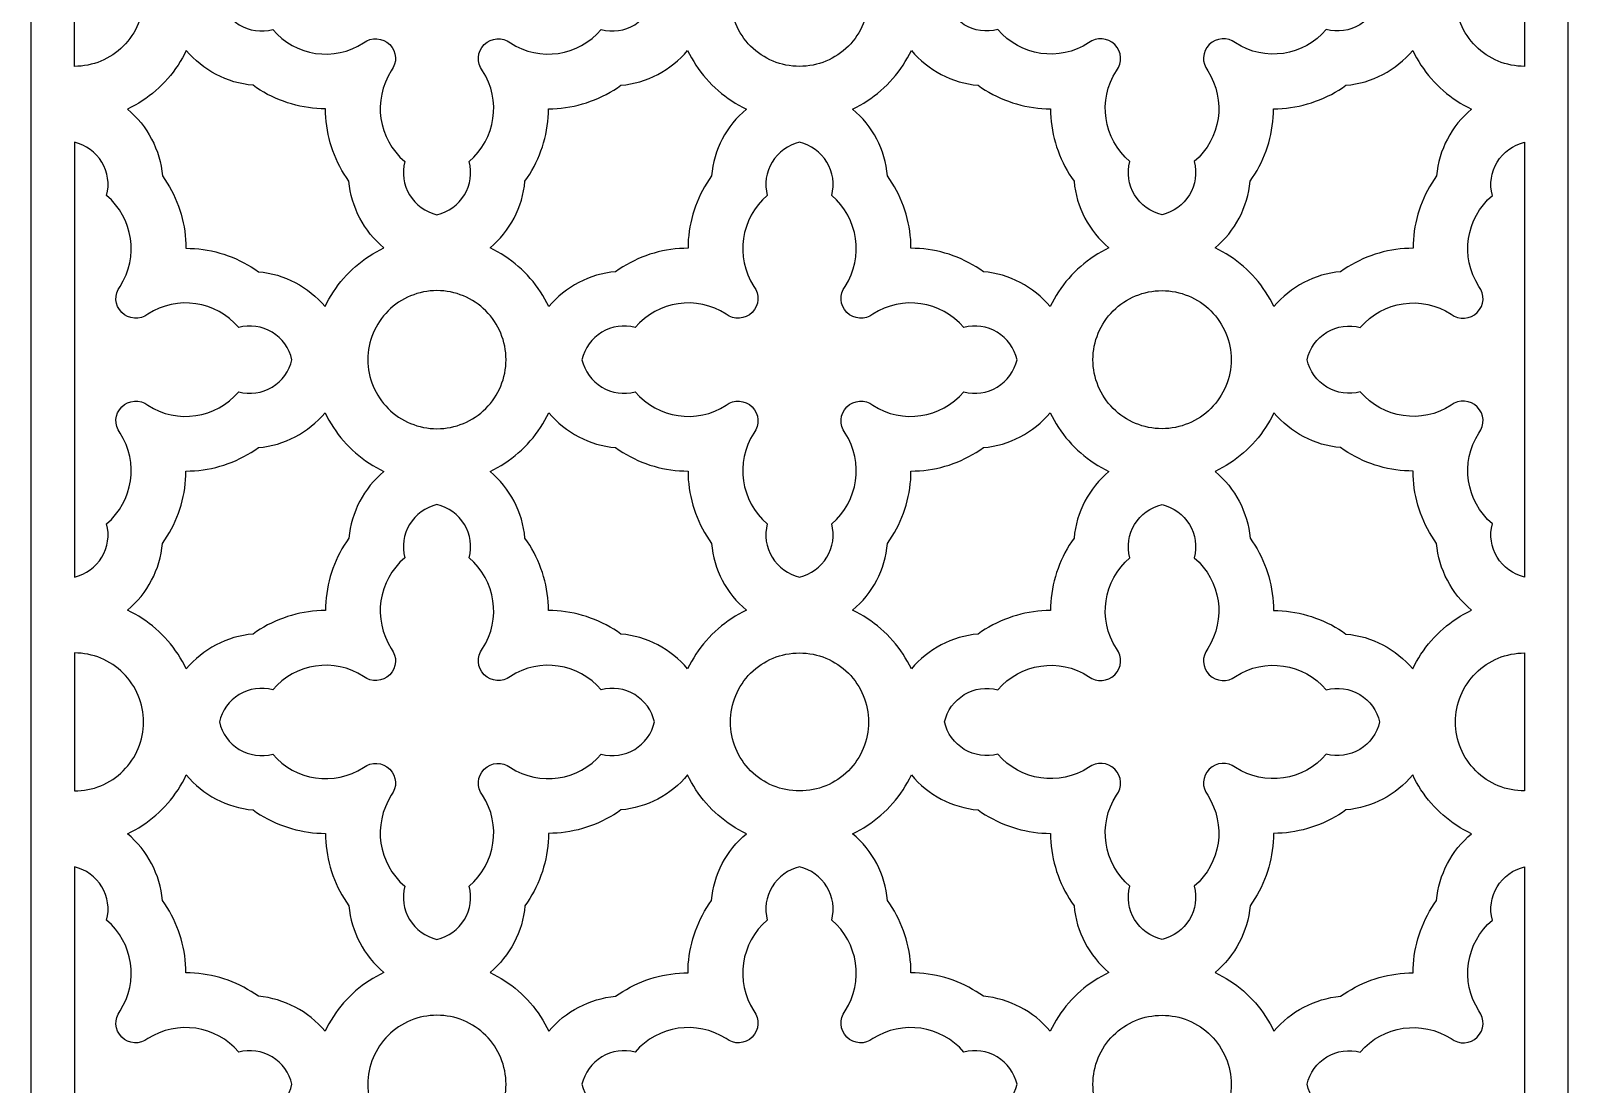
# Model space of a CAD drawing. Extents: x 0 to 880, y 0 to 2250.
# Drawn here: x 0 to 880, y 1125 to 1728 of the extents above; entities that cross this region are included whole.
import ezdxf

# ---------------------------------------------------------------- set-up
doc = ezdxf.new("R2010")
doc.units = 0
doc.layers.add('Layer_05', color=1, linetype='CONTINUOUS')

msp = doc.modelspace()

# ---------------------------------------------------------------- linework, layer by layer
at = {"layer": 'Layer_05'}
msp.add_lwpolyline([(0, 0), (880, 0), (880, 2250), (0, 2250), (0, 0)], close=True, dxfattribs=at)
for points in [[(25, 1707.97), (25, 1787.03, -0.414214), (64.53, 1747.5, -0.414214), (25, 1707.97)], [(440, 1707.97, -0.414214), (400.47, 1747.5, -0.414214), (440, 1787.03, -0.414214), (479.53, 1747.5, -0.414214), (440, 1707.97)], [(855, 1707.97, -0.414214), (815.47, 1747.5, -0.414214), (855, 1787.03), (855, 1707.97)], [(88.81, 1603.81), (91.27, 1603.76), (93.73, 1603.63), (96.18, 1603.41), (98.62, 1603.1), (101.05, 1602.72), (103.46, 1602.25), (105.86, 1601.69), (108.24, 1601.06), (110.59, 1600.34), (112.92, 1599.54), (115.22, 1598.66), (117.49, 1597.7), (119.72, 1596.67), (121.91, 1595.55), (124.07, 1594.37), (126.18, 1593.11), (128.25, 1591.77), (130.27, 1590.37, -0.199695), (168.47, 1570.36), (169.55, 1572.53), (170.7, 1574.67), (171.93, 1576.77), (173.22, 1578.82), (174.59, 1580.83), (176.02, 1582.79), (177.52, 1584.7), (179.08, 1586.56), (180.71, 1588.36), (182.4, 1590.1), (184.14, 1591.79), (185.94, 1593.42), (187.8, 1594.98), (189.71, 1596.48), (191.67, 1597.91), (193.68, 1599.28), (195.73, 1600.57), (197.83, 1601.8), (199.97, 1602.95), (202.14, 1604.03, -0.199695), (182.13, 1642.23), (180.73, 1644.25), (179.39, 1646.32), (178.13, 1648.43), (176.95, 1650.59), (175.83, 1652.78), (174.8, 1655.01), (173.84, 1657.28), (172.96, 1659.58), (172.16, 1661.91), (171.44, 1664.26), (170.81, 1666.64), (170.25, 1669.04), (169.78, 1671.45), (169.4, 1673.88), (169.09, 1676.32), (168.87, 1678.77), (168.74, 1681.23), (168.69, 1683.69), (166.23, 1683.74), (163.77, 1683.87), (161.32, 1684.09), (158.88, 1684.4), (156.45, 1684.78), (154.04, 1685.25), (151.64, 1685.81), (149.26, 1686.44), (146.91, 1687.16), (144.58, 1687.96), (142.28, 1688.84), (140.01, 1689.8), (137.78, 1690.83), (135.59, 1691.95), (133.43, 1693.13), (131.32, 1694.39), (129.25, 1695.73), (127.23, 1697.13, -0.199695), (89.03, 1717.14), (87.95, 1714.97), (86.8, 1712.83), (85.57, 1710.73), (84.28, 1708.68), (82.91, 1706.67), (81.48, 1704.71), (79.98, 1702.8), (78.42, 1700.94), (76.79, 1699.14), (75.1, 1697.4), (73.36, 1695.71), (71.56, 1694.08), (69.7, 1692.52), (67.79, 1691.02), (65.83, 1689.59), (63.82, 1688.22), (61.77, 1686.93), (59.67, 1685.7), (57.53, 1684.55), (55.36, 1683.47, -0.199695), (75.37, 1645.27), (76.77, 1643.25), (78.11, 1641.18), (79.37, 1639.07), (80.55, 1636.91), (81.67, 1634.72), (82.7, 1632.49), (83.66, 1630.22), (84.54, 1627.92), (85.34, 1625.59), (86.06, 1623.24), (86.69, 1620.86), (87.25, 1618.46), (87.72, 1616.05), (88.1, 1613.62), (88.41, 1611.18), (88.63, 1608.73), (88.76, 1606.27), (88.81, 1603.81)], [(296.53, 1570.36), (295.45, 1572.53), (294.3, 1574.67), (293.07, 1576.77), (291.78, 1578.82), (290.41, 1580.83), (288.98, 1582.79), (287.48, 1584.7), (285.92, 1586.56), (284.29, 1588.36), (282.6, 1590.1), (280.86, 1591.79), (279.06, 1593.42), (277.2, 1594.98), (275.29, 1596.48), (273.33, 1597.91), (271.32, 1599.28), (269.27, 1600.57), (267.17, 1601.8), (265.03, 1602.95), (262.86, 1604.03, 0.199695), (282.87, 1642.23), (284.27, 1644.25), (285.61, 1646.32), (286.87, 1648.43), (288.05, 1650.59), (289.17, 1652.78), (290.2, 1655.01), (291.16, 1657.28), (292.04, 1659.58), (292.84, 1661.91), (293.56, 1664.26), (294.19, 1666.64), (294.75, 1669.04), (295.22, 1671.45), (295.6, 1673.88), (295.91, 1676.32), (296.13, 1678.77), (296.26, 1681.23), (296.31, 1683.69), (298.77, 1683.74), (301.23, 1683.87), (303.68, 1684.09), (306.12, 1684.4), (308.55, 1684.78), (310.96, 1685.25), (313.36, 1685.81), (315.74, 1686.44), (318.09, 1687.16), (320.42, 1687.96), (322.72, 1688.84), (324.99, 1689.8), (327.22, 1690.83), (329.41, 1691.95), (331.57, 1693.13), (333.68, 1694.39), (335.75, 1695.73), (337.77, 1697.13, 0.199695), (375.97, 1717.14), (377.05, 1714.97), (378.2, 1712.83), (379.43, 1710.73), (380.72, 1708.68), (382.09, 1706.67), (383.52, 1704.71), (385.02, 1702.8), (386.58, 1700.94), (388.21, 1699.14), (389.9, 1697.4), (391.64, 1695.71), (393.44, 1694.08), (395.3, 1692.52), (397.21, 1691.02), (399.17, 1689.59), (401.18, 1688.22), (403.23, 1686.93), (405.33, 1685.7), (407.47, 1684.55), (409.64, 1683.47, 0.199695), (389.63, 1645.27), (388.23, 1643.25), (386.89, 1641.18), (385.63, 1639.07), (384.45, 1636.91), (383.33, 1634.72), (382.3, 1632.49), (381.34, 1630.22), (380.46, 1627.92), (379.66, 1625.59), (378.94, 1623.24), (378.31, 1620.86), (377.75, 1618.46), (377.28, 1616.05), (376.9, 1613.62), (376.59, 1611.18), (376.37, 1608.73), (376.24, 1606.27), (376.19, 1603.81), (373.73, 1603.76), (371.27, 1603.63), (368.82, 1603.41), (366.38, 1603.1), (363.95, 1602.72), (361.54, 1602.25), (359.14, 1601.69), (356.76, 1601.06), (354.41, 1600.34), (352.08, 1599.54), (349.78, 1598.66), (347.51, 1597.7), (345.28, 1596.67), (343.09, 1595.55), (340.93, 1594.37), (338.82, 1593.11), (336.75, 1591.77), (334.73, 1590.37, 0.199695), (296.53, 1570.36)], [(583.47, 1570.36, 0.199695), (545.27, 1590.37), (543.25, 1591.77), (541.18, 1593.11), (539.07, 1594.37), (536.91, 1595.55), (534.72, 1596.67), (532.49, 1597.7), (530.22, 1598.66), (527.92, 1599.54), (525.59, 1600.34), (523.24, 1601.06), (520.86, 1601.69), (518.46, 1602.25), (516.05, 1602.72), (513.62, 1603.1), (511.18, 1603.41), (508.73, 1603.63), (506.27, 1603.76), (503.81, 1603.81), (503.76, 1606.27), (503.63, 1608.73), (503.41, 1611.18), (503.1, 1613.62), (502.72, 1616.05), (502.25, 1618.46), (501.69, 1620.86), (501.06, 1623.24), (500.34, 1625.59), (499.54, 1627.92), (498.66, 1630.22), (497.7, 1632.49), (496.67, 1634.72), (495.55, 1636.91), (494.37, 1639.07), (493.11, 1641.18), (491.77, 1643.25), (490.37, 1645.27, 0.199695), (470.36, 1683.47), (472.53, 1684.55), (474.67, 1685.7), (476.77, 1686.93), (478.82, 1688.22), (480.83, 1689.59), (482.79, 1691.02), (484.7, 1692.52), (486.56, 1694.08), (488.36, 1695.71), (490.1, 1697.4), (491.79, 1699.14), (493.42, 1700.94), (494.98, 1702.8), (496.48, 1704.71), (497.91, 1706.67), (499.28, 1708.68), (500.57, 1710.73), (501.8, 1712.83), (502.95, 1714.97), (504.03, 1717.14, 0.199695), (542.23, 1697.13), (544.25, 1695.73), (546.32, 1694.39), (548.43, 1693.13), (550.59, 1691.95), (552.78, 1690.83), (555.01, 1689.8), (557.28, 1688.84), (559.58, 1687.96), (561.91, 1687.16), (564.26, 1686.44), (566.64, 1685.81), (569.04, 1685.25), (571.45, 1684.78), (573.88, 1684.4), (576.32, 1684.09), (578.77, 1683.87), (581.23, 1683.74), (583.69, 1683.69), (583.74, 1681.23), (583.87, 1678.77), (584.09, 1676.32), (584.4, 1673.88), (584.78, 1671.45), (585.25, 1669.04), (585.81, 1666.64), (586.44, 1664.26), (587.16, 1661.91), (587.96, 1659.58), (588.84, 1657.28), (589.8, 1655.01), (590.83, 1652.78), (591.95, 1650.59), (593.13, 1648.43), (594.39, 1646.32), (595.73, 1644.25), (597.13, 1642.23, 0.199695), (617.14, 1604.03), (614.97, 1602.95), (612.83, 1601.8), (610.73, 1600.57), (608.68, 1599.28), (606.67, 1597.91), (604.71, 1596.48), (602.8, 1594.98), (600.94, 1593.42), (599.14, 1591.79), (597.4, 1590.1), (595.71, 1588.36), (594.08, 1586.56), (592.52, 1584.7), (591.02, 1582.79), (589.59, 1580.83), (588.22, 1578.82), (586.93, 1576.77), (585.7, 1574.67), (584.55, 1572.53), (583.47, 1570.36)], [(711.53, 1570.36), (710.45, 1572.53), (709.3, 1574.67), (708.07, 1576.77), (706.78, 1578.82), (705.41, 1580.83), (703.98, 1582.79), (702.48, 1584.7), (700.92, 1586.56), (699.29, 1588.36), (697.6, 1590.1), (695.86, 1591.79), (694.06, 1593.42), (692.2, 1594.98), (690.29, 1596.48), (688.33, 1597.91), (686.32, 1599.28), (684.27, 1600.57), (682.17, 1601.8), (680.03, 1602.95), (677.86, 1604.03, 0.199695), (697.87, 1642.23), (699.27, 1644.25), (700.61, 1646.32), (701.87, 1648.43), (703.05, 1650.59), (704.17, 1652.78), (705.2, 1655.01), (706.16, 1657.28), (707.04, 1659.58), (707.84, 1661.91), (708.56, 1664.26), (709.19, 1666.64), (709.75, 1669.04), (710.22, 1671.45), (710.6, 1673.88), (710.91, 1676.32), (711.13, 1678.77), (711.26, 1681.23), (711.31, 1683.69), (713.77, 1683.74), (716.23, 1683.87), (718.68, 1684.09), (721.12, 1684.4), (723.55, 1684.78), (725.96, 1685.25), (728.36, 1685.81), (730.74, 1686.44), (733.09, 1687.16), (735.42, 1687.96), (737.72, 1688.84), (739.99, 1689.8), (742.22, 1690.83), (744.41, 1691.95), (746.57, 1693.13), (748.68, 1694.39), (750.75, 1695.73), (752.77, 1697.13, 0.199695), (790.97, 1717.14), (792.05, 1714.97), (793.2, 1712.83), (794.43, 1710.73), (795.72, 1708.68), (797.09, 1706.67), (798.52, 1704.71), (800.02, 1702.8), (801.58, 1700.94), (803.21, 1699.14), (804.9, 1697.4), (806.64, 1695.71), (808.44, 1694.08), (810.3, 1692.52), (812.21, 1691.02), (814.17, 1689.59), (816.18, 1688.22), (818.23, 1686.93), (820.33, 1685.7), (822.47, 1684.55), (824.64, 1683.47, 0.199695), (804.63, 1645.27), (803.23, 1643.25), (801.89, 1641.18), (800.63, 1639.07), (799.45, 1636.91), (798.33, 1634.72), (797.3, 1632.49), (796.34, 1630.22), (795.46, 1627.92), (794.66, 1625.59), (793.94, 1623.24), (793.31, 1620.86), (792.75, 1618.46), (792.28, 1616.05), (791.9, 1613.62), (791.59, 1611.18), (791.37, 1608.73), (791.24, 1606.27), (791.19, 1603.81), (788.73, 1603.76), (786.27, 1603.63), (783.82, 1603.41), (781.38, 1603.1), (778.95, 1602.72), (776.54, 1602.25), (774.14, 1601.69), (771.76, 1601.06), (769.41, 1600.34), (767.08, 1599.54), (764.78, 1598.66), (762.51, 1597.7), (760.28, 1596.67), (758.09, 1595.55), (755.93, 1594.37), (753.82, 1593.11), (751.75, 1591.77), (749.73, 1590.37, 0.199695), (711.53, 1570.36)], [(25, 1415.5, 0.42331), (43.45, 1445.98, 0.375572), (51.12, 1498, -0.378314), (52.05, 1512.95, -0.378314), (67, 1513.88, 0.375572), (119.02, 1521.55, 0.42331), (149.5, 1540, 0.42331), (119.02, 1558.45, 0.375572), (67, 1566.12, -0.378314), (52.05, 1567.05, -0.378314), (51.12, 1582, 0.375572), (43.45, 1634.02, 0.42331), (25, 1664.5), (25, 1415.5)], [(440, 1415.5, 0.42331), (458.45, 1445.98, 0.375572), (466.12, 1498, -0.378314), (467.05, 1512.95, -0.378314), (482, 1513.88, 0.375572), (534.02, 1521.55, 0.42331), (564.5, 1540, 0.42331), (534.02, 1558.45, 0.375572), (482, 1566.12, -0.378314), (467.05, 1567.05, -0.378314), (466.12, 1582, 0.375572), (458.45, 1634.02, 0.42331), (440, 1664.5, 0.42331), (421.55, 1634.02, 0.375572), (413.88, 1582, -0.378314), (412.95, 1567.05, -0.378314), (398, 1566.12, 0.375572), (345.98, 1558.45, 0.42331), (315.5, 1540, 0.42331), (345.98, 1521.55, 0.375572), (398, 1513.88, -0.378314), (412.95, 1512.95, -0.378314), (413.88, 1498, 0.375572), (421.55, 1445.98, 0.42331), (440, 1415.5)], [(855, 1415.5, -0.42331), (836.55, 1445.98, -0.375572), (828.88, 1498, 0.378314), (827.95, 1512.95, 0.378314), (813, 1513.88, -0.375572), (760.98, 1521.55, -0.42331), (730.5, 1540, -0.42331), (760.98, 1558.45, -0.375572), (813, 1566.12, 0.378314), (827.95, 1567.05, 0.378314), (828.88, 1582, -0.375572), (836.55, 1634.02, -0.42331), (855, 1664.5), (855, 1415.5)], [(192.97, 1540, 0.414214), (232.5, 1500.47, 0.414214), (272.03, 1540, 0.414214), (232.5, 1579.53, 0.414214), (192.97, 1540)], [(607.97, 1540, -0.414214), (647.5, 1579.53, -0.414214), (687.03, 1540, -0.414214), (647.5, 1500.47, -0.414214), (607.97, 1540)], [(89.03, 1362.86), (87.95, 1365.03), (86.8, 1367.17), (85.57, 1369.27), (84.28, 1371.32), (82.91, 1373.33), (81.48, 1375.29), (79.98, 1377.2), (78.42, 1379.06), (76.79, 1380.86), (75.1, 1382.6), (73.36, 1384.29), (71.56, 1385.92), (69.7, 1387.48), (67.79, 1388.98), (65.83, 1390.41), (63.82, 1391.78), (61.77, 1393.07), (59.67, 1394.3), (57.53, 1395.45), (55.36, 1396.53, 0.199695), (75.37, 1434.73), (76.77, 1436.75), (78.11, 1438.82), (79.37, 1440.93), (80.55, 1443.09), (81.67, 1445.28), (82.7, 1447.51), (83.66, 1449.78), (84.54, 1452.08), (85.34, 1454.41), (86.06, 1456.76), (86.69, 1459.14), (87.25, 1461.54), (87.72, 1463.95), (88.1, 1466.38), (88.41, 1468.82), (88.63, 1471.27), (88.76, 1473.73), (88.81, 1476.19), (91.27, 1476.24), (93.73, 1476.37), (96.18, 1476.59), (98.62, 1476.9), (101.05, 1477.28), (103.46, 1477.75), (105.86, 1478.31), (108.24, 1478.94), (110.59, 1479.66), (112.92, 1480.46), (115.22, 1481.34), (117.49, 1482.3), (119.72, 1483.33), (121.91, 1484.45), (124.07, 1485.63), (126.18, 1486.89), (128.25, 1488.23), (130.27, 1489.63, 0.199695), (168.47, 1509.64), (169.55, 1507.47), (170.7, 1505.33), (171.93, 1503.23), (173.22, 1501.18), (174.59, 1499.17), (176.02, 1497.21), (177.52, 1495.3), (179.08, 1493.44), (180.71, 1491.64), (182.4, 1489.9), (184.14, 1488.21), (185.94, 1486.58), (187.8, 1485.02), (189.71, 1483.52), (191.67, 1482.09), (193.68, 1480.72), (195.73, 1479.43), (197.83, 1478.2), (199.97, 1477.05), (202.14, 1475.97, 0.199695), (182.13, 1437.77), (180.73, 1435.75), (179.39, 1433.68), (178.13, 1431.57), (176.95, 1429.41), (175.83, 1427.22), (174.8, 1424.99), (173.84, 1422.72), (172.96, 1420.42), (172.16, 1418.09), (171.44, 1415.74), (170.81, 1413.36), (170.25, 1410.96), (169.78, 1408.55), (169.4, 1406.12), (169.09, 1403.68), (168.87, 1401.23), (168.74, 1398.77), (168.69, 1396.31), (166.23, 1396.26), (163.77, 1396.13), (161.32, 1395.91), (158.88, 1395.6), (156.45, 1395.22), (154.04, 1394.75), (151.64, 1394.19), (149.26, 1393.56), (146.91, 1392.84), (144.58, 1392.04), (142.28, 1391.16), (140.01, 1390.2), (137.78, 1389.17), (135.59, 1388.05), (133.43, 1386.87), (131.32, 1385.61), (129.25, 1384.27), (127.23, 1382.87, 0.199695), (89.03, 1362.86)], [(296.31, 1396.31), (296.26, 1398.77), (296.13, 1401.23), (295.91, 1403.68), (295.6, 1406.12), (295.22, 1408.55), (294.75, 1410.96), (294.19, 1413.36), (293.56, 1415.74), (292.84, 1418.09), (292.04, 1420.42), (291.16, 1422.72), (290.2, 1424.99), (289.17, 1427.22), (288.05, 1429.41), (286.87, 1431.57), (285.61, 1433.68), (284.27, 1435.75), (282.87, 1437.77, 0.199695), (262.86, 1475.97), (265.03, 1477.05), (267.17, 1478.2), (269.27, 1479.43), (271.32, 1480.72), (273.33, 1482.09), (275.29, 1483.52), (277.2, 1485.02), (279.06, 1486.58), (280.86, 1488.21), (282.6, 1489.9), (284.29, 1491.64), (285.92, 1493.44), (287.48, 1495.3), (288.98, 1497.21), (290.41, 1499.17), (291.78, 1501.18), (293.07, 1503.23), (294.3, 1505.33), (295.45, 1507.47), (296.53, 1509.64, 0.199695), (334.73, 1489.63), (336.75, 1488.23), (338.82, 1486.89), (340.93, 1485.63), (343.09, 1484.45), (345.28, 1483.33), (347.51, 1482.3), (349.78, 1481.34), (352.08, 1480.46), (354.41, 1479.66), (356.76, 1478.94), (359.14, 1478.31), (361.54, 1477.75), (363.95, 1477.28), (366.38, 1476.9), (368.82, 1476.59), (371.27, 1476.37), (373.73, 1476.24), (376.19, 1476.19), (376.24, 1473.73), (376.37, 1471.27), (376.59, 1468.82), (376.9, 1466.38), (377.28, 1463.95), (377.75, 1461.54), (378.31, 1459.14), (378.94, 1456.76), (379.66, 1454.41), (380.46, 1452.08), (381.34, 1449.78), (382.3, 1447.51), (383.33, 1445.28), (384.45, 1443.09), (385.63, 1440.93), (386.89, 1438.82), (388.23, 1436.75), (389.63, 1434.73, 0.199695), (409.64, 1396.53), (407.47, 1395.45), (405.33, 1394.3), (403.23, 1393.07), (401.18, 1391.78), (399.17, 1390.41), (397.21, 1388.98), (395.3, 1387.48), (393.44, 1385.92), (391.64, 1384.29), (389.9, 1382.6), (388.21, 1380.86), (386.58, 1379.06), (385.02, 1377.2), (383.52, 1375.29), (382.09, 1373.33), (380.72, 1371.32), (379.43, 1369.27), (378.2, 1367.17), (377.05, 1365.03), (375.97, 1362.86, 0.199695), (337.77, 1382.87), (335.75, 1384.27), (333.68, 1385.61), (331.57, 1386.87), (329.41, 1388.05), (327.22, 1389.17), (324.99, 1390.2), (322.72, 1391.16), (320.42, 1392.04), (318.09, 1392.84), (315.74, 1393.56), (313.36, 1394.19), (310.96, 1394.75), (308.55, 1395.22), (306.12, 1395.6), (303.68, 1395.91), (301.23, 1396.13), (298.77, 1396.26), (296.31, 1396.31)], [(504.03, 1362.86), (502.95, 1365.03), (501.8, 1367.17), (500.57, 1369.27), (499.28, 1371.32), (497.91, 1373.33), (496.48, 1375.29), (494.98, 1377.2), (493.42, 1379.06), (491.79, 1380.86), (490.1, 1382.6), (488.36, 1384.29), (486.56, 1385.92), (484.7, 1387.48), (482.79, 1388.98), (480.83, 1390.41), (478.82, 1391.78), (476.77, 1393.07), (474.67, 1394.3), (472.53, 1395.45), (470.36, 1396.53, 0.199695), (490.37, 1434.73), (491.77, 1436.75), (493.11, 1438.82), (494.37, 1440.93), (495.55, 1443.09), (496.67, 1445.28), (497.7, 1447.51), (498.66, 1449.78), (499.54, 1452.08), (500.34, 1454.41), (501.06, 1456.76), (501.69, 1459.14), (502.25, 1461.54), (502.72, 1463.95), (503.1, 1466.38), (503.41, 1468.82), (503.63, 1471.27), (503.76, 1473.73), (503.81, 1476.19), (506.27, 1476.24), (508.73, 1476.37), (511.18, 1476.59), (513.62, 1476.9), (516.05, 1477.28), (518.46, 1477.75), (520.86, 1478.31), (523.24, 1478.94), (525.59, 1479.66), (527.92, 1480.46), (530.22, 1481.34), (532.49, 1482.3), (534.72, 1483.33), (536.91, 1484.45), (539.07, 1485.63), (541.18, 1486.89), (543.25, 1488.23), (545.27, 1489.63, 0.199695), (583.47, 1509.64), (584.55, 1507.47), (585.7, 1505.33), (586.93, 1503.23), (588.22, 1501.18), (589.59, 1499.17), (591.02, 1497.21), (592.52, 1495.3), (594.08, 1493.44), (595.71, 1491.64), (597.4, 1489.9), (599.14, 1488.21), (600.94, 1486.58), (602.8, 1485.02), (604.71, 1483.52), (606.67, 1482.09), (608.68, 1480.72), (610.73, 1479.43), (612.83, 1478.2), (614.97, 1477.05), (617.14, 1475.97, 0.199695), (597.13, 1437.77), (595.73, 1435.75), (594.39, 1433.68), (593.13, 1431.57), (591.95, 1429.41), (590.83, 1427.22), (589.8, 1424.99), (588.84, 1422.72), (587.96, 1420.42), (587.16, 1418.09), (586.44, 1415.74), (585.81, 1413.36), (585.25, 1410.96), (584.78, 1408.55), (584.4, 1406.12), (584.09, 1403.68), (583.87, 1401.23), (583.74, 1398.77), (583.69, 1396.31), (581.23, 1396.26), (578.77, 1396.13), (576.32, 1395.91), (573.88, 1395.6), (571.45, 1395.22), (569.04, 1394.75), (566.64, 1394.19), (564.26, 1393.56), (561.91, 1392.84), (559.58, 1392.04), (557.28, 1391.16), (555.01, 1390.2), (552.78, 1389.17), (550.59, 1388.05), (548.43, 1386.87), (546.32, 1385.61), (544.25, 1384.27), (542.23, 1382.87, 0.199695), (504.03, 1362.86)], [(790.97, 1362.86), (792.05, 1365.03), (793.2, 1367.17), (794.43, 1369.27), (795.72, 1371.32), (797.09, 1373.33), (798.52, 1375.29), (800.02, 1377.2), (801.58, 1379.06), (803.21, 1380.86), (804.9, 1382.6), (806.64, 1384.29), (808.44, 1385.92), (810.3, 1387.48), (812.21, 1388.98), (814.17, 1390.41), (816.18, 1391.78), (818.23, 1393.07), (820.33, 1394.3), (822.47, 1395.45), (824.64, 1396.53, -0.199695), (804.63, 1434.73), (803.23, 1436.75), (801.89, 1438.82), (800.63, 1440.93), (799.45, 1443.09), (798.33, 1445.28), (797.3, 1447.51), (796.34, 1449.78), (795.46, 1452.08), (794.66, 1454.41), (793.94, 1456.76), (793.31, 1459.14), (792.75, 1461.54), (792.28, 1463.95), (791.9, 1466.38), (791.59, 1468.82), (791.37, 1471.27), (791.24, 1473.73), (791.19, 1476.19), (788.73, 1476.24), (786.27, 1476.37), (783.82, 1476.59), (781.38, 1476.9), (778.95, 1477.28), (776.54, 1477.75), (774.14, 1478.31), (771.76, 1478.94), (769.41, 1479.66), (767.08, 1480.46), (764.78, 1481.34), (762.51, 1482.3), (760.28, 1483.33), (758.09, 1484.45), (755.93, 1485.63), (753.82, 1486.89), (751.75, 1488.23), (749.73, 1489.63, -0.199695), (711.53, 1509.64), (710.45, 1507.47), (709.3, 1505.33), (708.07, 1503.23), (706.78, 1501.18), (705.41, 1499.17), (703.98, 1497.21), (702.48, 1495.3), (700.92, 1493.44), (699.29, 1491.64), (697.6, 1489.9), (695.86, 1488.21), (694.06, 1486.58), (692.2, 1485.02), (690.29, 1483.52), (688.33, 1482.09), (686.32, 1480.72), (684.27, 1479.43), (682.17, 1478.2), (680.03, 1477.05), (677.86, 1475.97, -0.199695), (697.87, 1437.77), (699.27, 1435.75), (700.61, 1433.68), (701.87, 1431.57), (703.05, 1429.41), (704.17, 1427.22), (705.2, 1424.99), (706.16, 1422.72), (707.04, 1420.42), (707.84, 1418.09), (708.56, 1415.74), (709.19, 1413.36), (709.75, 1410.96), (710.22, 1408.55), (710.6, 1406.12), (710.91, 1403.68), (711.13, 1401.23), (711.26, 1398.77), (711.31, 1396.31), (713.77, 1396.26), (716.23, 1396.13), (718.68, 1395.91), (721.12, 1395.6), (723.55, 1395.22), (725.96, 1394.75), (728.36, 1394.19), (730.74, 1393.56), (733.09, 1392.84), (735.42, 1392.04), (737.72, 1391.16), (739.99, 1390.2), (742.22, 1389.17), (744.41, 1388.05), (746.57, 1386.87), (748.68, 1385.61), (750.75, 1384.27), (752.77, 1382.87, -0.199695), (790.97, 1362.86)], [(232.5, 1208, 0.42331), (250.95, 1238.48, 0.375572), (258.62, 1290.5, -0.378314), (259.55, 1305.45, -0.378314), (274.5, 1306.38, 0.375572), (326.52, 1314.05, 0.42331), (357, 1332.5, 0.42331), (326.52, 1350.95, 0.375572), (274.5, 1358.62, -0.378314), (259.55, 1359.55, -0.378314), (258.62, 1374.5, 0.375572), (250.95, 1426.52, 0.42331), (232.5, 1457, 0.42331), (214.05, 1426.52, 0.375572), (206.38, 1374.5, -0.378314), (205.45, 1359.55, -0.378314), (190.5, 1358.62, 0.375572), (138.48, 1350.95, 0.42331), (108, 1332.5, 0.42331), (138.48, 1314.05, 0.375572), (190.5, 1306.38, -0.378314), (205.45, 1305.45, -0.378314), (206.38, 1290.5, 0.375572), (214.05, 1238.48, 0.42331), (232.5, 1208)], [(647.5, 1208, -0.42331), (629.05, 1238.48, -0.375572), (621.38, 1290.5, 0.378314), (620.45, 1305.45, 0.378314), (605.5, 1306.38, -0.375572), (553.48, 1314.05, -0.42331), (523, 1332.5, -0.42331), (553.48, 1350.95, -0.375572), (605.5, 1358.62, 0.378314), (620.45, 1359.55, 0.378314), (621.38, 1374.5, -0.375572), (629.05, 1426.52, -0.42331), (647.5, 1457, -0.42331), (665.95, 1426.52, -0.375572), (673.62, 1374.5, 0.378314), (674.55, 1359.55, 0.378314), (689.5, 1358.62, -0.375572), (741.52, 1350.95, -0.42331), (772, 1332.5, -0.42331), (741.52, 1314.05, -0.375572), (689.5, 1306.38, 0.378314), (674.55, 1305.45, 0.378314), (673.62, 1290.5, -0.375572), (665.95, 1238.48, -0.42331), (647.5, 1208)], [(25, 1292.97, 0.414214), (64.53, 1332.5, 0.414214), (25, 1372.03), (25, 1292.97)], [(440, 1292.97, -0.414214), (400.47, 1332.5, -0.414214), (440, 1372.03, -0.414214), (479.53, 1332.5, -0.414214), (440, 1292.97)], [(855, 1292.97, -0.414214), (815.47, 1332.5, -0.414214), (855, 1372.03), (855, 1292.97)], [(88.81, 1188.81), (88.76, 1191.27), (88.63, 1193.73), (88.41, 1196.18), (88.1, 1198.62), (87.72, 1201.05), (87.25, 1203.46), (86.69, 1205.86), (86.06, 1208.24), (85.34, 1210.59), (84.54, 1212.92), (83.66, 1215.22), (82.7, 1217.49), (81.67, 1219.72), (80.55, 1221.91), (79.37, 1224.07), (78.11, 1226.18), (76.77, 1228.25), (75.37, 1230.27, 0.199695), (55.36, 1268.47), (57.53, 1269.55), (59.67, 1270.7), (61.77, 1271.93), (63.82, 1273.22), (65.83, 1274.59), (67.79, 1276.02), (69.7, 1277.52), (71.56, 1279.08), (73.36, 1280.71), (75.1, 1282.4), (76.79, 1284.14), (78.42, 1285.94), (79.98, 1287.8), (81.48, 1289.71), (82.91, 1291.67), (84.28, 1293.68), (85.57, 1295.73), (86.8, 1297.83), (87.95, 1299.97), (89.03, 1302.14, 0.199695), (127.23, 1282.13), (129.25, 1280.73), (131.32, 1279.39), (133.43, 1278.13), (135.59, 1276.95), (137.78, 1275.83), (140.01, 1274.8), (142.28, 1273.84), (144.58, 1272.96), (146.91, 1272.16), (149.26, 1271.44), (151.64, 1270.81), (154.04, 1270.25), (156.45, 1269.78), (158.88, 1269.4), (161.32, 1269.09), (163.77, 1268.87), (166.23, 1268.74), (168.69, 1268.69), (168.74, 1266.23), (168.87, 1263.77), (169.09, 1261.32), (169.4, 1258.88), (169.78, 1256.45), (170.25, 1254.04), (170.81, 1251.64), (171.44, 1249.26), (172.16, 1246.91), (172.96, 1244.58), (173.84, 1242.28), (174.8, 1240.01), (175.83, 1237.78), (176.95, 1235.59), (178.13, 1233.43), (179.39, 1231.32), (180.73, 1229.25), (182.13, 1227.23, 0.199695), (202.14, 1189.03), (199.97, 1187.95), (197.83, 1186.8), (195.73, 1185.57), (193.68, 1184.28), (191.67, 1182.91), (189.71, 1181.48), (187.8, 1179.98), (185.94, 1178.42), (184.14, 1176.79), (182.4, 1175.1), (180.71, 1173.36), (179.08, 1171.56), (177.52, 1169.7), (176.02, 1167.79), (174.59, 1165.83), (173.22, 1163.82), (171.93, 1161.77), (170.7, 1159.67), (169.55, 1157.53), (168.47, 1155.36, 0.199695), (130.27, 1175.37), (128.25, 1176.77), (126.18, 1178.11), (124.07, 1179.37), (121.91, 1180.55), (119.72, 1181.67), (117.49, 1182.7), (115.22, 1183.66), (112.92, 1184.54), (110.59, 1185.34), (108.24, 1186.06), (105.86, 1186.69), (103.46, 1187.25), (101.05, 1187.72), (98.62, 1188.1), (96.18, 1188.41), (93.73, 1188.63), (91.27, 1188.76), (88.81, 1188.81)], [(296.53, 1155.36, -0.199695), (334.73, 1175.37), (336.75, 1176.77), (338.82, 1178.11), (340.93, 1179.37), (343.09, 1180.55), (345.28, 1181.67), (347.51, 1182.7), (349.78, 1183.66), (352.08, 1184.54), (354.41, 1185.34), (356.76, 1186.06), (359.14, 1186.69), (361.54, 1187.25), (363.95, 1187.72), (366.38, 1188.1), (368.82, 1188.41), (371.27, 1188.63), (373.73, 1188.76), (376.19, 1188.81), (376.24, 1191.27), (376.37, 1193.73), (376.59, 1196.18), (376.9, 1198.62), (377.28, 1201.05), (377.75, 1203.46), (378.31, 1205.86), (378.94, 1208.24), (379.66, 1210.59), (380.46, 1212.92), (381.34, 1215.22), (382.3, 1217.49), (383.33, 1219.72), (384.45, 1221.91), (385.63, 1224.07), (386.89, 1226.18), (388.23, 1228.25), (389.63, 1230.27, -0.199695), (409.64, 1268.47), (407.47, 1269.55), (405.33, 1270.7), (403.23, 1271.93), (401.18, 1273.22), (399.17, 1274.59), (397.21, 1276.02), (395.3, 1277.52), (393.44, 1279.08), (391.64, 1280.71), (389.9, 1282.4), (388.21, 1284.14), (386.58, 1285.94), (385.02, 1287.8), (383.52, 1289.71), (382.09, 1291.67), (380.72, 1293.68), (379.43, 1295.73), (378.2, 1297.83), (377.05, 1299.97), (375.97, 1302.14, -0.199695), (337.77, 1282.13), (335.75, 1280.73), (333.68, 1279.39), (331.57, 1278.13), (329.41, 1276.95), (327.22, 1275.83), (324.99, 1274.8), (322.72, 1273.84), (320.42, 1272.96), (318.09, 1272.16), (315.74, 1271.44), (313.36, 1270.81), (310.96, 1270.25), (308.55, 1269.78), (306.12, 1269.4), (303.68, 1269.09), (301.23, 1268.87), (298.77, 1268.74), (296.31, 1268.69), (296.26, 1266.23), (296.13, 1263.77), (295.91, 1261.32), (295.6, 1258.88), (295.22, 1256.45), (294.75, 1254.04), (294.19, 1251.64), (293.56, 1249.26), (292.84, 1246.91), (292.04, 1244.58), (291.16, 1242.28), (290.2, 1240.01), (289.17, 1237.78), (288.05, 1235.59), (286.87, 1233.43), (285.61, 1231.32), (284.27, 1229.25), (282.87, 1227.23, -0.199695), (262.86, 1189.03), (265.03, 1187.95), (267.17, 1186.8), (269.27, 1185.57), (271.32, 1184.28), (273.33, 1182.91), (275.29, 1181.48), (277.2, 1179.98), (279.06, 1178.42), (280.86, 1176.79), (282.6, 1175.1), (284.29, 1173.36), (285.92, 1171.56), (287.48, 1169.7), (288.98, 1167.79), (290.41, 1165.83), (291.78, 1163.82), (293.07, 1161.77), (294.3, 1159.67), (295.45, 1157.53), (296.53, 1155.36)], [(583.47, 1155.36, 0.199695), (545.27, 1175.37), (543.25, 1176.77), (541.18, 1178.11), (539.07, 1179.37), (536.91, 1180.55), (534.72, 1181.67), (532.49, 1182.7), (530.22, 1183.66), (527.92, 1184.54), (525.59, 1185.34), (523.24, 1186.06), (520.86, 1186.69), (518.46, 1187.25), (516.05, 1187.72), (513.62, 1188.1), (511.18, 1188.41), (508.73, 1188.63), (506.27, 1188.76), (503.81, 1188.81), (503.76, 1191.27), (503.63, 1193.73), (503.41, 1196.18), (503.1, 1198.62), (502.72, 1201.05), (502.25, 1203.46), (501.69, 1205.86), (501.06, 1208.24), (500.34, 1210.59), (499.54, 1212.92), (498.66, 1215.22), (497.7, 1217.49), (496.67, 1219.72), (495.55, 1221.91), (494.37, 1224.07), (493.11, 1226.18), (491.77, 1228.25), (490.37, 1230.27, 0.199695), (470.36, 1268.47), (472.53, 1269.55), (474.67, 1270.7), (476.77, 1271.93), (478.82, 1273.22), (480.83, 1274.59), (482.79, 1276.02), (484.7, 1277.52), (486.56, 1279.08), (488.36, 1280.71), (490.1, 1282.4), (491.79, 1284.14), (493.42, 1285.94), (494.98, 1287.8), (496.48, 1289.71), (497.91, 1291.67), (499.28, 1293.68), (500.57, 1295.73), (501.8, 1297.83), (502.95, 1299.97), (504.03, 1302.14, 0.199695), (542.23, 1282.13), (544.25, 1280.73), (546.32, 1279.39), (548.43, 1278.13), (550.59, 1276.95), (552.78, 1275.83), (555.01, 1274.8), (557.28, 1273.84), (559.58, 1272.96), (561.91, 1272.16), (564.26, 1271.44), (566.64, 1270.81), (569.04, 1270.25), (571.45, 1269.78), (573.88, 1269.4), (576.32, 1269.09), (578.77, 1268.87), (581.23, 1268.74), (583.69, 1268.69), (583.74, 1266.23), (583.87, 1263.77), (584.09, 1261.32), (584.4, 1258.88), (584.78, 1256.45), (585.25, 1254.04), (585.81, 1251.64), (586.44, 1249.26), (587.16, 1246.91), (587.96, 1244.58), (588.84, 1242.28), (589.8, 1240.01), (590.83, 1237.78), (591.95, 1235.59), (593.13, 1233.43), (594.39, 1231.32), (595.73, 1229.25), (597.13, 1227.23, 0.199695), (617.14, 1189.03), (614.97, 1187.95), (612.83, 1186.8), (610.73, 1185.57), (608.68, 1184.28), (606.67, 1182.91), (604.71, 1181.48), (602.8, 1179.98), (600.94, 1178.42), (599.14, 1176.79), (597.4, 1175.1), (595.71, 1173.36), (594.08, 1171.56), (592.52, 1169.7), (591.02, 1167.79), (589.59, 1165.83), (588.22, 1163.82), (586.93, 1161.77), (585.7, 1159.67), (584.55, 1157.53), (583.47, 1155.36)], [(711.53, 1155.36, -0.199695), (749.73, 1175.37), (751.75, 1176.77), (753.82, 1178.11), (755.93, 1179.37), (758.09, 1180.55), (760.28, 1181.67), (762.51, 1182.7), (764.78, 1183.66), (767.08, 1184.54), (769.41, 1185.34), (771.76, 1186.06), (774.14, 1186.69), (776.54, 1187.25), (778.95, 1187.72), (781.38, 1188.1), (783.82, 1188.41), (786.27, 1188.63), (788.73, 1188.76), (791.19, 1188.81), (791.24, 1191.27), (791.37, 1193.73), (791.59, 1196.18), (791.9, 1198.62), (792.28, 1201.05), (792.75, 1203.46), (793.31, 1205.86), (793.94, 1208.24), (794.66, 1210.59), (795.46, 1212.92), (796.34, 1215.22), (797.3, 1217.49), (798.33, 1219.72), (799.45, 1221.91), (800.63, 1224.07), (801.89, 1226.18), (803.23, 1228.25), (804.63, 1230.27, -0.199695), (824.64, 1268.47), (822.47, 1269.55), (820.33, 1270.7), (818.23, 1271.93), (816.18, 1273.22), (814.17, 1274.59), (812.21, 1276.02), (810.3, 1277.52), (808.44, 1279.08), (806.64, 1280.71), (804.9, 1282.4), (803.21, 1284.14), (801.58, 1285.94), (800.02, 1287.8), (798.52, 1289.71), (797.09, 1291.67), (795.72, 1293.68), (794.43, 1295.73), (793.2, 1297.83), (792.05, 1299.97), (790.97, 1302.14, -0.199695), (752.77, 1282.13), (750.75, 1280.73), (748.68, 1279.39), (746.57, 1278.13), (744.41, 1276.95), (742.22, 1275.83), (739.99, 1274.8), (737.72, 1273.84), (735.42, 1272.96), (733.09, 1272.16), (730.74, 1271.44), (728.36, 1270.81), (725.96, 1270.25), (723.55, 1269.78), (721.12, 1269.4), (718.68, 1269.09), (716.23, 1268.87), (713.77, 1268.74), (711.31, 1268.69), (711.26, 1266.23), (711.13, 1263.77), (710.91, 1261.32), (710.6, 1258.88), (710.22, 1256.45), (709.75, 1254.04), (709.19, 1251.64), (708.56, 1249.26), (707.84, 1246.91), (707.04, 1244.58), (706.16, 1242.28), (705.2, 1240.01), (704.17, 1237.78), (703.05, 1235.59), (701.87, 1233.43), (700.61, 1231.32), (699.27, 1229.25), (697.87, 1227.23, -0.199695), (677.86, 1189.03), (680.03, 1187.95), (682.17, 1186.8), (684.27, 1185.57), (686.32, 1184.28), (688.33, 1182.91), (690.29, 1181.48), (692.2, 1179.98), (694.06, 1178.42), (695.86, 1176.79), (697.6, 1175.1), (699.29, 1173.36), (700.92, 1171.56), (702.48, 1169.7), (703.98, 1167.79), (705.41, 1165.83), (706.78, 1163.82), (708.07, 1161.77), (709.3, 1159.67), (710.45, 1157.53), (711.53, 1155.36)], [(25, 1000.5, 0.42331), (43.45, 1030.98, 0.375572), (51.12, 1083, -0.378314), (52.05, 1097.95, -0.378314), (67, 1098.88, 0.375572), (119.02, 1106.55, 0.42331), (149.5, 1125, 0.42331), (119.02, 1143.45, 0.375572), (67, 1151.12, -0.378314), (52.05, 1152.05, -0.378314), (51.12, 1167, 0.375572), (43.45, 1219.02, 0.42331), (25, 1249.5), (25, 1000.5)], [(855, 1000.5, -0.42331), (836.55, 1030.98, -0.375572), (828.88, 1083, 0.378314), (827.95, 1097.95, 0.378314), (813, 1098.88, -0.375572), (760.98, 1106.55, -0.42331), (730.5, 1125, -0.42331), (760.98, 1143.45, -0.375572), (813, 1151.12, 0.378314), (827.95, 1152.05, 0.378314), (828.88, 1167, -0.375572), (836.55, 1219.02, -0.42331), (855, 1249.5), (855, 1000.5)], [(192.97, 1125, 0.414214), (232.5, 1085.47, 0.414214), (272.03, 1125, 0.414214), (232.5, 1164.53, 0.414214), (192.97, 1125)], [(607.97, 1125, -0.414214), (647.5, 1164.53, -0.414214), (687.03, 1125, -0.414214), (647.5, 1085.47, -0.414214), (607.97, 1125)]]:
    msp.add_lwpolyline(points, format="xyb", close=True, dxfattribs=at)
for points in [[(108, 1747.5, 0.42331), (138.48, 1729.05, 0.375572), (190.5, 1721.38, -0.378314), (205.45, 1720.45, -0.378314), (206.38, 1705.5, 0.375572), (214.05, 1653.48, 0.42331), (232.5, 1623), (232.5, 1623, 0.42331), (250.95, 1653.48, 0.375572), (258.62, 1705.5, -0.378314), (259.55, 1720.45, -0.378314), (274.5, 1721.38, 0.375572), (326.52, 1729.05, 0.42331), (357, 1747.5, 0.42331)], [(772, 1747.5, -0.42331), (741.52, 1729.05, -0.375572), (689.5, 1721.38, 0.378314), (674.55, 1720.45, 0.378314), (673.62, 1705.5, -0.375572), (665.95, 1653.48, -0.42331), (647.5, 1623), (647.5, 1623, -0.42331), (629.05, 1653.48, -0.375572), (621.38, 1705.5, 0.378314), (620.45, 1720.45, 0.378314), (605.5, 1721.38, -0.375572), (553.48, 1729.05, -0.42331), (523, 1747.5, -0.42331)], [(534.02, 1106.55, 0.42331), (564.5, 1125, 0.42331), (534.02, 1143.45, 0.375572), (482, 1151.12, -0.378314), (467.05, 1152.05, -0.378314), (466.12, 1167, 0.375572), (458.45, 1219.02, 0.42331), (440, 1249.5, 0.42331), (421.55, 1219.02, 0.375572), (413.88, 1167, -0.378314), (412.95, 1152.05, -0.378314), (398, 1151.12, 0.375572), (345.98, 1143.45, 0.42331), (315.5, 1125, 0.42331), (345.98, 1106.55, 0.375572)]]:
    msp.add_lwpolyline(points, format="xyb", dxfattribs=at)

doc.saveas('drawing.dxf')
